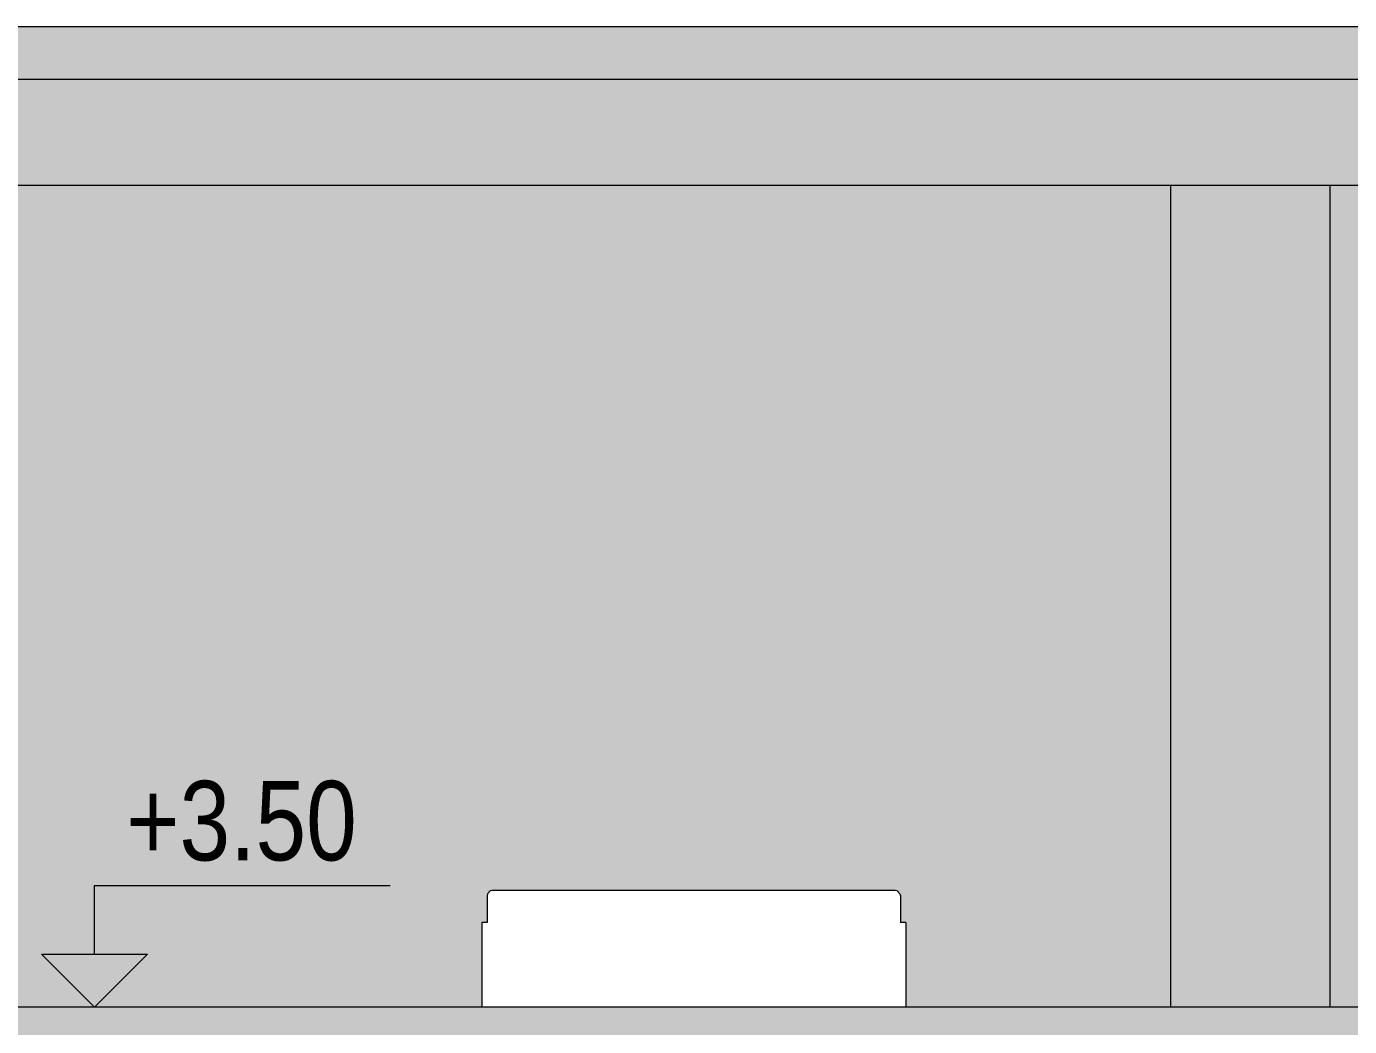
# Model space of a CAD drawing. Header units: centimetres. Extents: x -4381 to 5639, y -3920 to 4826.
# Drawn here: x 24.694 to 29.687, y 35.631 to 39.404 of the extents above; entities that cross this region are included whole.
import ezdxf
from ezdxf.xclip import XClip

# ---------------------------------------------------------------- set-up
doc = ezdxf.new("R2010")
doc.units = ezdxf.units.CM
doc.header["$MEASUREMENT"] = 0
doc.header["$XCLIPFRAME"] = 0
doc.set_wipeout_variables(frame=1)
doc.linetypes.add('Wipeout_Contour', pattern=[100, 0, -100])
for name, color, linetype in [('00- NIVEAUX', 7, 'Continuous'), ('01- MOBILIER', 7, 'Continuous'), ('Dalles', 7, 'Continuous'), ('Drawing & Figure', 7, 'Continuous'), ('Structural - Bearing', 7, 'Continuous')]:
    doc.layers.add(name, color=color, linetype=linetype)
for name, color, linetype, lineweight in [('00- NIVEAUX_Pen_No__1', 7, 'Continuous', 5), ('01- MOBILIER_Pen_No__147', 7, 'Continuous', 5), ('01- MOBILIER_Pen_No__7', 7, 'Continuous', 5), ('Dalles_Pen_No__1', 7, 'Continuous', 5), ('Structural - Bearing_Pen_No__1', 7, 'Continuous', 5)]:
    doc.layers.add(name, color=color, linetype=linetype, lineweight=lineweight)
for name, color, linetype, lineweight, true_color in [('03-Personnages.2D_Pen_No__58', 7, 'Continuous', 5, 0xdf0000), ('Structural - Bearing_Pen_No__102', 7, 'Continuous', 5, 0xcccccc), ('Structural - Bearing_Pen_No__61', 7, 'Continuous', 5, 0x6a6a6a)]:
    doc.layers.add(name, color=color, linetype=linetype, lineweight=lineweight, true_color=true_color)
doc.styles.add('GENERATED_STYLE_2', font='')
doc.styles.get('GENERATED_STYLE_2').set_extended_font_data('Arial Narrow Occidental')

# ---------------------------------------------------------------- blocks, each defined once
blk = doc.blocks.new('Drawing_8_8', base_point=(-322.5754, 32.2036))
at = {"layer": 'Structural - Bearing', "linetype": 'Continuous', "lineweight": 0, "ltscale": 10, "true_color": 0x000000}
blk.add_hatch(color=18, dxfattribs=at).paths.add_polyline_path([(29.7621, 35.7036), (29.7621, 38.8036), (29.6121, 38.8036), (29.6121, 35.7036)])
at = {"layer": '01- MOBILIER_Pen_No__7', "linetype": 'Continuous', "ltscale": 10}
blk.add_line((29.6121, 38.8036), (29.6121, 35.7036), dxfattribs=at)
at = {"color": 254, "linetype": 'Wipeout_Contour', "lineweight": 0, "ltscale": 196.512813}
blk.add_wipeout([(22.612, 39.4036), (22.612, 39.2036), (35.5121, 39.2036), (35.5121, 39.4036)], dxfattribs=at).dxf.layer = 'Structural - Bearing'
at = {"color": 254, "linetype": 'Wipeout_Contour', "lineweight": 0, "ltscale": 810.844155}
blk.add_wipeout([(24.6121, 35.7036), (26.4121, 35.7036), (26.4121, 36.0236), (26.4321, 36.0236), (26.4321, 36.1236), (26.4336, 36.1313), (26.4444, 36.1421), (26.4521, 36.1436), (27.9721, 36.1436), (27.9797, 36.1421), (27.9905, 36.1313), (27.9921, 36.1236), (27.9921, 36.0236), (28.0121, 36.0236), (28.0121, 35.7036), (29.012, 35.7036), (29.012, 38.8036), (24.6121, 38.8036)], dxfattribs=at).dxf.layer = 'Structural - Bearing'
at = {"layer": '00- NIVEAUX', "linetype": 'Continuous', "lineweight": 0, "true_color": 0x000000}
blk.add_hatch(color=18, dxfattribs=at).paths.add_polyline_path([(24.951, 35.7036), (25.151, 35.9036), (24.751, 35.9036)])
at = {"layer": '01- MOBILIER', "linetype": 'Continuous', "lineweight": 5, "ltscale": 10}
blk.add_hatch(color=255, dxfattribs=at).paths.add_polyline_path([(29.2762, 38.8036), (29.012, 38.8036), (29.012, 35.7036), (29.6121, 35.7036), (29.6121, 38.8036)])
at = {"layer": '03-Personnages.2D_Pen_No__58', "linetype": 'Continuous', "lineweight": 0, "ltscale": 10, "true_color": 0x6f0000}
blk.add_hatch(color=16, dxfattribs=at).paths.add_polyline_path([(28.8107, 36.6911), (28.8107, 36.687), (28.8123, 36.6862), (28.8178, 36.6879), (28.8357, 36.7137), (28.839, 36.7225), (28.8435, 36.7454), (28.8382, 36.7643), (28.8328, 36.7822), (28.8285, 36.7872), (28.8163, 36.7986), (28.8019, 36.8112), (28.7798, 36.8276), (28.7677, 36.8364), (28.7582, 36.8424), (28.7373, 36.8527), (28.7192, 36.8616), (28.7258, 36.8866), (28.7281, 36.9089), (28.7292, 36.9305), (28.7373, 36.9622), (28.7373, 36.9808), (28.732, 37.0024), (28.721, 37.0242), (28.7148, 37.0401), (28.6917, 37.1088), (28.6864, 37.1302), (28.7183, 37.1738), (28.7717, 37.2396), (28.8037, 37.3002), (28.8325, 37.3203), (28.8331, 37.3254), (28.8269, 37.3427), (28.8427, 37.3778), (28.8562, 37.3965), (28.8644, 37.4027), (28.8755, 37.4073), (28.8879, 37.4136), (28.8923, 37.4242), (28.9029, 37.4333), (28.9125, 37.4419), (28.9147, 37.4531), (28.9082, 37.4547), (28.8994, 37.4476), (28.8922, 37.4401), (28.8982, 37.4604), (28.9117, 37.4783), (28.9305, 37.4823), (28.9407, 37.4824), (28.9358, 37.4896), (28.9079, 37.499), (28.9032, 37.4996), (28.8841, 37.4912), (28.8575, 37.4861), (28.8524, 37.4819), (28.838, 37.444), (28.8254, 37.4223), (28.7828, 37.3707), (28.7807, 37.3714), (28.7443, 37.3294), (28.7003, 37.2874), (28.6855, 37.267), (28.6753, 37.2584), (28.6707, 37.2483), (28.6649, 37.2367), (28.6567, 37.2324), (28.6525, 37.2298), (28.65, 37.2197), (28.6144, 37.1923), (28.6001, 37.199), (28.5964, 37.2073), (28.5935, 37.2319), (28.5986, 37.2371), (28.6083, 37.2406), (28.6205, 37.2455), (28.6298, 37.2528), (28.6328, 37.2595), (28.6329, 37.2642), (28.6283, 37.274), (28.6243, 37.2808), (28.6236, 37.2846), (28.6231, 37.2873), (28.6203, 37.2902), (28.6199, 37.2935), (28.6202, 37.2962), (28.6186, 37.2989), (28.6145, 37.3026), (28.611, 37.3069), (28.6105, 37.3103), (28.6118, 37.3142), (28.6126, 37.3179), (28.6117, 37.323), (28.6082, 37.3268), (28.6004, 37.3304), (28.5927, 37.3385), (28.5879, 37.3451), (28.5856, 37.3524), (28.5832, 37.3573), (28.5729, 37.3663), (28.5705, 37.3736), (28.5637, 37.3899), (28.5535, 37.4041), (28.5405, 37.4096), (28.5352, 37.4112), (28.508, 37.4133), (28.4712, 37.398), (28.4331, 37.3702), (28.4199, 37.3345), (28.4171, 37.2972), (28.4203, 37.2241), (28.4359, 37.1769), (28.4551, 37.1737), (28.4902, 37.1815), (28.5158, 37.1879), (28.5184, 37.1776), (28.5091, 37.1682), (28.4844, 37.1522), (28.4698, 37.1289), (28.4615, 37.101), (28.4659, 37.0629), (28.4713, 37.0356), (28.4812, 36.9751), (28.4999, 36.9267), (28.5318, 36.842), (28.5291, 36.8111), (28.5123, 36.7837), (28.4855, 36.7225), (28.4744, 36.6542), (28.468, 36.5897), (28.467, 36.5384), (28.467, 36.4971), (28.4648, 36.4711), (28.4648, 36.4601), (28.467, 36.4558), (28.4648, 36.3863), (28.4626, 36.334), (28.4604, 36.2971), (28.4496, 36.2537), (28.4322, 36.2168), (28.4169, 36.1775), (28.4061, 36.132), (28.4017, 36.0841), (28.3997, 36.0384), (28.3997, 35.9819), (28.4014, 35.9397), (28.4012, 35.8727), (28.3934, 35.8513), (28.3891, 35.8436), (28.3864, 35.8283), (28.3861, 35.8148), (28.388, 35.8065), (28.3881, 35.784), (28.3835, 35.7591), (28.3834, 35.7476), (28.3814, 35.7267), (28.382, 35.7155), (28.3856, 35.7036), (28.4481, 35.7036), (28.4557, 35.712), (28.4593, 35.7242), (28.4589, 35.7481), (28.4542, 35.7684), (28.4492, 35.7976), (28.4514, 35.8084), (28.454, 35.8168), (28.4561, 35.8266), (28.454, 35.8406), (28.4499, 35.8701), (28.4562, 35.8994), (28.4653, 35.9495), (28.4734, 35.9927), (28.4801, 36.0362), (28.4887, 36.0841), (28.4909, 36.1058), (28.5039, 36.1428), (28.5105, 36.1603), (28.5235, 36.1819), (28.5388, 36.208), (28.5452, 36.232), (28.5496, 36.2492), (28.5582, 36.2645), (28.5648, 36.2905), (28.5735, 36.321), (28.5801, 36.3428), (28.5801, 36.2711), (28.5801, 36.232), (28.5865, 36.208), (28.5887, 36.1755), (28.5865, 36.1515), (28.5843, 36.1124), (28.5887, 36.0733), (28.6017, 36.0342), (28.617, 35.9863), (28.6236, 35.9559), (28.6278, 35.908), (28.6278, 35.8863), (28.6217, 35.8545), (28.6112, 35.8388), (28.6034, 35.8218), (28.6039, 35.7954), (28.6134, 35.7778), (28.621, 35.7615), (28.6252, 35.7454), (28.6262, 35.728), (28.627, 35.7036), (28.642, 35.7036), (28.6376, 35.7422), (28.639, 35.7622), (28.6421, 35.7694), (28.6609, 35.7642), (28.673, 35.7467), (28.6822, 35.7218), (28.6923, 35.7036), (28.7918, 35.7036), (28.7903, 35.7116), (28.7841, 35.7214), (28.7577, 35.7319), (28.7415, 35.7353), (28.734, 35.7406), (28.7253, 35.7743), (28.7204, 35.7999), (28.7116, 35.8226), (28.706, 35.8414), (28.6976, 35.862), (28.6935, 35.8989), (28.6892, 35.9422), (28.6917, 36.0027), (28.6897, 36.057), (28.6909, 36.1232), (28.6843, 36.1755), (28.6801, 36.1971), (28.6843, 36.221), (28.6887, 36.2514), (28.6931, 36.2819), (28.6973, 36.308), (28.7106, 36.3558), (28.7148, 36.3863), (28.7192, 36.4276), (28.717, 36.4362), (28.7256, 36.4406), (28.7278, 36.4775), (28.7322, 36.5388), (28.7341, 36.6011), (28.7336, 36.6543), (28.7274, 36.7043), (28.7178, 36.771), (28.7131, 36.7917), (28.7112, 36.8084), (28.712, 36.8143), (28.7287, 36.8131), (28.754, 36.806), (28.7568, 36.7896), (28.7614, 36.7791), (28.7801, 36.7643), (28.7906, 36.755), (28.7962, 36.7441), (28.8007, 36.7346), (28.8038, 36.7295), (28.7941, 36.7286), (28.788, 36.7275), (28.7869, 36.7254), (28.7886, 36.7231), (28.798, 36.7199), (28.8134, 36.7177), (28.8046, 36.7138), (28.7958, 36.7154), (28.7903, 36.7127), (28.7914, 36.7094), (28.8046, 36.7056), (28.8113, 36.7051), (28.8145, 36.7062), (28.8202, 36.7092)])
at = {"layer": 'Dalles', "linetype": 'Continuous', "lineweight": 0, "ltscale": 10, "true_color": 0x000000}
for points in [[(22.3121, 38.8036), (35.8121, 38.8036), (35.8121, 39.2036), (22.3121, 39.2036)], [(33.8121, 35.4036), (33.8121, 35.7036), (24.3121, 35.7036), (24.3121, 35.4036)]]:
    blk.add_hatch(color=18, dxfattribs=at).paths.add_polyline_path(points)
at = {"layer": 'Structural - Bearing_Pen_No__102', "linetype": 'Continuous', "ltscale": 10}
blk.add_hatch(color=256, dxfattribs=at).paths.add_polyline_path([(24.6121, 35.7036), (26.4121, 35.7036), (26.4121, 36.0236), (26.4321, 36.0236), (26.4321, 36.1236), (26.4336, 36.1313), (26.4444, 36.1421), (26.4521, 36.1436), (27.9721, 36.1436), (27.9797, 36.1421), (27.9905, 36.1313), (27.9921, 36.1236), (27.9921, 36.0236), (28.0121, 36.0236), (28.0121, 35.7036), (29.012, 35.7036), (29.012, 38.8036), (24.6121, 38.8036)])
at = {"layer": 'Structural - Bearing_Pen_No__61', "linetype": 'Continuous', "ltscale": 10}
blk.add_hatch(color=256, dxfattribs=at).paths.add_polyline_path([(22.612, 39.4036), (22.612, 39.2036), (35.5121, 39.2036), (35.5121, 39.4036)])
at = {"layer": '00- NIVEAUX_Pen_No__1', "linetype": 'Continuous', "ltscale": 10}
for p, q in [((24.951, 35.9036), (24.951, 36.1613)), ((26.0663, 36.1613), (24.951, 36.1613)), ((24.951, 35.7036), (24.751, 35.9036)), ((24.751, 35.9036), (25.151, 35.9036)), ((24.951, 35.7036), (25.151, 35.9036))]:
    blk.add_line(p, q, dxfattribs=at)
blk.add_point((24.951, 36.1613), dxfattribs=at)
at = {"layer": '01- MOBILIER_Pen_No__147', "linetype": 'Continuous', "ltscale": 10}
for p, q in [((26.4444, 36.1421), (26.4336, 36.1313)), ((27.9797, 36.1421), (27.9905, 36.1313)), ((26.4121, 36.0236), (26.4121, 35.7036)), ((26.4321, 36.0236), (26.4121, 36.0236)), ((28.0121, 36.0236), (27.9921, 36.0236)), ((28.0121, 36.0236), (28.0121, 35.7036))]:
    blk.add_line(p, q, dxfattribs=at)
at = {"layer": '01- MOBILIER_Pen_No__147', "linetype": 'Continuous', "ltscale": 10, "flags": 128}
for points in [[(26.4336, 36.1313), (26.4321, 36.1236), (26.4321, 36.0536), (26.4321, 36.0236)], [(27.9797, 36.1421), (27.9721, 36.1436), (26.4521, 36.1436), (26.4444, 36.1421)], [(27.9905, 36.1313), (27.9921, 36.1236), (27.9921, 36.0536), (27.9921, 36.0236)]]:
    blk.add_lwpolyline(points, dxfattribs=at)
at = {"layer": '01- MOBILIER_Pen_No__7', "linetype": 'Continuous', "ltscale": 10}
blk.add_line((29.012, 38.8036), (29.012, 35.7036), dxfattribs=at)
at = {"layer": 'Dalles_Pen_No__1', "linetype": 'Continuous', "ltscale": 10}
for p, q in [((35.5121, 39.2036), (22.612, 39.2036)), ((29.012, 38.8036), (24.6121, 38.8036)), ((26.4121, 35.7036), (24.6121, 35.7036)), ((28.0121, 35.7036), (26.4121, 35.7036)), ((29.012, 35.7036), (28.0121, 35.7036))]:
    blk.add_line(p, q, dxfattribs=at)
at = {"layer": 'Dalles_Pen_No__1', "linetype": 'Continuous', "ltscale": 10, "flags": 128}
for points in [[(29.7621, 38.8036), (29.6121, 38.8036), (29.2762, 38.8036), (29.012, 38.8036)], [(30.6621, 35.7036), (30.5721, 35.7036), (29.8521, 35.7036), (29.7621, 35.7036), (29.6121, 35.7036), (29.012, 35.7036)]]:
    blk.add_lwpolyline(points, dxfattribs=at)
at = {"layer": 'Structural - Bearing_Pen_No__1', "linetype": 'Continuous', "ltscale": 10}
blk.add_line((22.612, 39.4036), (35.5121, 39.4036), dxfattribs=at)
at = {"layer": '00- NIVEAUX_Pen_No__1', "linetype": 'Continuous', "insert": (25.071, 36.2531), "char_height": 0.3, "attachment_point": 7, "style": 'GENERATED_STYLE_2'}
blk.add_mtext('\\A1;{\\fArial Narrow Occidental|b0|i0|c0|p34;+3.50}', dxfattribs=at)

msp = doc.modelspace()

# ---------------------------------------------------------------- block references
at = {"layer": 'Drawing & Figure', "color": 151, "linetype": 'Continuous', "lineweight": 5, "ltscale": 10, "true_color": 0x80c2ff}
ref = msp.add_blockref('Drawing_8_8', (-322.57542, 32.20361), dxfattribs=at)
XClip(ref).set_block_clipping_path([(1, 23.6253966175), (50.7463984619, 45.1170657245)])

doc.saveas('drawing.dxf')
